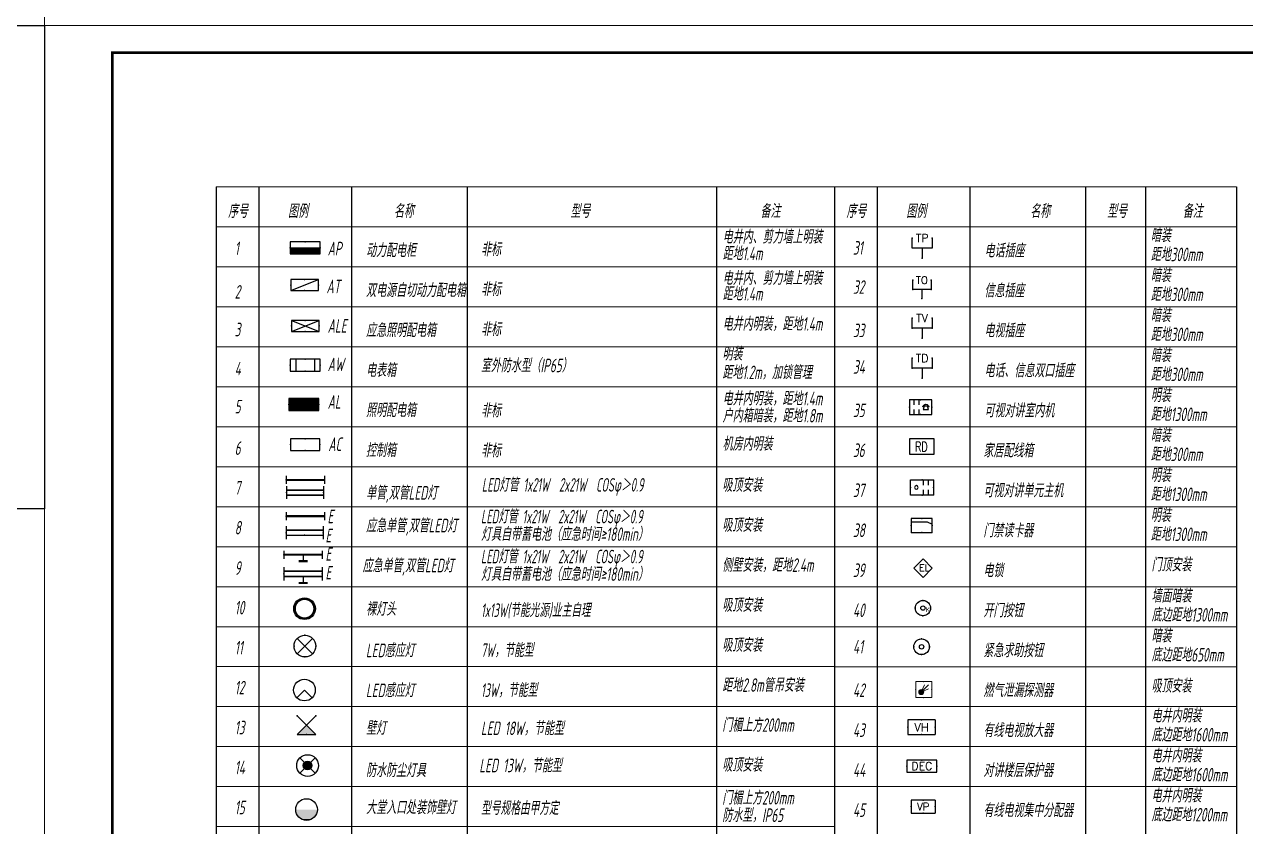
# Model space of a CAD drawing. Extents: x 2803505 to 5851001, y -1372902 to 24339.
# Drawn here: x 3241417 to 3286417, y -659364 to -629812 of the extents above; entities that cross this region are included whole.
import ezdxf
from ezdxf.enums import TextEntityAlignment as Align
from ezdxf.xclip import XClip

# ---------------------------------------------------------------- set-up
doc = ezdxf.new("R2010")
doc.units = 0
doc.header["$LTSCALE"] = 1000
doc.header["$MEASUREMENT"] = 0
doc.header["$XCLIPFRAME"] = 2
doc.linetypes.add('CONTINOUS', pattern=[0])
doc.linetypes.add('DOTE', pattern=[2.42, 2, -0.2, 0.02, -0.2])
doc.layers.get('0').update_dxf_attribs({"linetype": 'CONTINUOUS'})
for name, color, linetype in [('!!电气', 1, 'CONTINUOUS'), ('1-D2', 2, 'CONTINUOUS'), ('1-弱电', 3, 'CONTINUOUS'), ('1-弱电1', 3, 'CONTINUOUS'), ('EQUIP-安防', 3, 'CONTINUOUS'), ('EQUIP-照明', 3, 'CONTINUOUS'), ('EQUIP-电视', 3, 'CONTINUOUS'), ('EQUIP-箱柜', 3, 'CONTINUOUS'), ('EQUIP-通讯', 3, 'CONTINUOUS'), ('TEL_TEXT', 7, 'CONTINUOUS'), ('text', 7, 'CONTINUOUS'), ('TK', 252, 'CONTINUOUS'), ('电气', 6, 'CONTINUOUS')]:
    doc.layers.add(name, color=color, linetype=linetype)
for name, color, linetype, lineweight in [('DIM', 3, 'CONTINUOUS', 20), ('DOTE', 19, 'DOTE', 9), ('EQUIP-消防', 3, 'CONTINUOUS', 20), ('图框', 147, 'CONTINUOUS', 20)]:
    doc.layers.add(name, color=color, linetype=linetype, lineweight=lineweight)
doc.styles.add('1常用弱电', font='SIMPLEX.shx', dxfattribs={"width": 0.8, "height": 3.5, "bigfont": 'HZTXT.shx'})
doc.styles.add('_TCH_LABEL', font='COMPLEX', dxfattribs={"bigfont": 'GBCBIG'})
doc.styles.add('_TEL_DIM', font='SIMPLEX', dxfattribs={"width": 0.8, "height": 3.5, "bigfont": 'HZTXT'})
doc.styles.add('CM', font='complex', dxfattribs={"width": 0.75})
doc.styles.add('HZTXT', font='gbeitc.shx', dxfattribs={"width": 0.8, "height": 400, "bigfont": 'hztxt.shx'})
doc.styles.add('SM1', font='realsz.shx', dxfattribs={"width": 0.75, "bigfont": 'realhz.shx'})
doc.styles.get("Standard").update_dxf_attribs({"font": 'gbenor.shx', "bigfont": 'gbcbig.shx'})

# ---------------------------------------------------------------- blocks, each defined once
blk = doc.blocks.new('A$C74D73064')
at = {"layer": 'DOTE', "color": 252}
for p, q in [((-47045, 93137), (-47045, 8149)), ((-41595, 93137), (-41595, 8149)), ((-36145, 93137), (-36145, 8149)), ((-30695, 93137), (-30695, 8149)), ((-25245, 93137), (-25245, 8149))]:
    blk.add_line(p, q, dxfattribs=at)
blk = doc.blocks.new('A$C7F3A17C0')
ref = blk.add_blockref('A$C74D73064', (61886, 6791))
XClip(ref).set_block_clipping_path([(-52083.8042452353, 10173.6344749072), (1916.1826223061, 29673.6344737304)])
blk = doc.blocks.new('$equip$00001677')
for p, q in [((0.75, 0.6), (-0.75, 0.6)), ((-0.75, 0.6), (-0.75, 0)), ((-0.75, 0), (0.75, 0)), ((0.75, 0), (0.75, 0.6))]:
    blk.add_line(p, q)
for p in [(-0.75, 0.3), (0, 0.6), (0, 0), (0.75, 0.3)]:
    blk.add_point(p)
at = {"style": '_TCH_LABEL', "flags": 8}
blk.add_attdef('16', text='', height=0.4, dxfattribs=at).set_placement((0, 0.3), align=Align.MIDDLE_CENTER)
at = {"style": '_TCH_LABEL', "flags": 9}
blk.add_attdef('A', (0, 0), '', height=0.00002, dxfattribs=at)
blk = doc.blocks.new('$equip$00001674')
for p, q in [((-0.5, 0.499), (-0.5, 0.999)), ((0.5, 0.999), (0.5, 0.499)), ((0.5, 0.499), (-0.5, 0.499)), ((0, 0.5), (0, 0))]:
    blk.add_line(p, q)
for p in [(-0.5, 0.999), (0.5, 0.999), (-0.5, 0.499), (0, 0), (0.5, 0.499)]:
    blk.add_point(p)
at = {"style": '_TCH_LABEL', "flags": 8}
blk.add_attdef('$TEXT$', text='', height=0.4, dxfattribs=at).set_placement((0, 0.999), align=Align.MIDDLE_CENTER)
at = {"style": '_TCH_LABEL', "flags": 9}
blk.add_attdef('A', (0, 0), '', height=0.00002, dxfattribs=at)
blk = doc.blocks.new('$equip$00001382')
for p, q in [((-0.5, 0.499), (-0.5, 0.999)), ((0.5, 0.999), (0.5, 0.499)), ((0.5, 0.499), (-0.5, 0.499)), ((0, 0.5), (0, 0))]:
    blk.add_line(p, q)
for p in [(-0.5, 0.999), (0.5, 0.999), (0, 0.499), (0, 0)]:
    blk.add_point(p)
at = {"style": '_TCH_LABEL', "flags": 8}
blk.add_attdef('$TEXT$', text='', height=0.4, dxfattribs=at).set_placement((0, 0.999), align=Align.MIDDLE_CENTER)
at = {"style": '_TCH_LABEL', "flags": 9}
blk.add_attdef('A', (0, 0), '', height=0.00002, dxfattribs=at)
blk = doc.blocks.new('$equip$00001801')
for p, q in [((-0.65, 0.7), (-0.65, 0)), ((0.65, 0.7), (-0.65, 0.7)), ((0.65, 0.7), (0.65, 0)), ((-0.65, 0), (0.65, 0))]:
    blk.add_line(p, q)
for p in [(0, 0.7), (-0.65, 0.35), (0, 0), (0.65, 0.35)]:
    blk.add_point(p)
at = {"color": 7, "style": '_TEL_DIM'}
blk.add_attdef('$TEXT$', text='', height=0.4, dxfattribs=at).set_placement((0, 0.35), align=Align.MIDDLE_CENTER)
at = {"color": 7, "style": '_TEL_DIM', "flags": 1}
blk.add_attdef('A', text='', height=0.00002, dxfattribs=at).set_placement((0, 0), align=Align.MIDDLE_CENTER)
blk = doc.blocks.new('$equip$00001847')
for p, q in [((-0.5, 0.499), (-0.5, 0.999)), ((0.5, 0.999), (0.5, 0.499)), ((0.5, 0.499), (-0.5, 0.499)), ((0, 0.5), (0, 0))]:
    blk.add_line(p, q)
for p in [(-0.5, 0.999), (0.5, 0.999), (-0.5, 0.499), (0, 0), (0.5, 0.499)]:
    blk.add_point(p)
at = {"color": 7, "style": '_TEL_DIM'}
blk.add_attdef('$TEXT$', text='', height=0.4, dxfattribs=at).set_placement((0, 0.999), align=Align.MIDDLE_CENTER)
at = {"color": 7, "style": '_TEL_DIM', "flags": 1}
blk.add_attdef('A', text='', height=0.00002, dxfattribs=at).set_placement((0, 0), align=Align.MIDDLE_CENTER)
blk = doc.blocks.new('$equip$00001800')
for p, q in [((-0.65, 0.7), (-0.65, 0)), ((0.65, 0.7), (-0.65, 0.7)), ((0.65, 0.7), (0.65, 0)), ((-0.65, 0), (0.65, 0))]:
    blk.add_line(p, q)
for p in [(0, 0.7), (-0.65, 0.35), (0, 0), (0.65, 0.35)]:
    blk.add_point(p)
at = {"color": 7, "style": '_TEL_DIM'}
blk.add_attdef('$TEXT$', text='', height=0.4, dxfattribs=at).set_placement((0, 0.35), align=Align.MIDDLE_CENTER)
at = {"color": 7, "style": '_TEL_DIM', "flags": 1}
blk.add_attdef('A', text='', height=0.00002, dxfattribs=at).set_placement((0, 0), align=Align.MIDDLE_CENTER)
blk = doc.blocks.new('$equip$00002647')
at = {"linetype": 'Continuous'}
for p, q in [((-0.63, -0.415), (-0.63, 0.415)), ((-0.63, -0.415), (-0.63, 0.415)), ((-0.63, 0.415), (0.62, 0.415)), ((0.066, 0.129), (0.066, 0.415)), ((0.345, 0.129), (0.345, 0.415)), ((0.62, 0.415), (0.62, -0.415)), ((0.62, -0.415), (-0.63, -0.415)), ((0.066, -0.415), (0.066, -0.129)), ((0.345, -0.415), (0.345, -0.129))]:
    blk.add_line(p, q, dxfattribs=at)
at = {"const_width": 0.05}
blk.add_lwpolyline([(-0.63, 0.415), (0.62, 0.415), (0.62, -0.415), (-0.63, -0.415), (-0.63, 0.415), (0.62, 0.415)], dxfattribs=at)
at = {"linetype": 'Continuous'}
for start, end in [(0, 180), (180, 0)]:
    blk.add_arc((-0.32, 0), 0.1, start, end, dxfattribs=at)
at = {"color": 1}
for p in [(-0.63, 0), (-0.005, 0.415), (0.62, 0), (-0.005, -0.415)]:
    blk.add_point(p, dxfattribs=at)
at = {"color": 7, "style": '_TEL_DIM', "flags": 1}
blk.add_attdef('A', text='', height=0.000025, dxfattribs=at).set_placement((0, 0), align=Align.MIDDLE_CENTER)
blk = doc.blocks.new('A$C61097B59')
at = {"layer": '1-D2'}
for p, q in [((-88, 338), (-88, 0)), ((447, 338), (-88, 338)), ((447, 0), (447, 338)), ((-88, 0), (447, 0))]:
    blk.add_line(p, q, dxfattribs=at)
at = {"layer": '1-D2', "linetype": 'Continuous', "style": 'CM', "width": 0.75}
blk.add_text('RD', height=204, dxfattribs=at).set_placement((31, 63))
blk = doc.blocks.new('3电锁')
at = {"layer": '1-弱电1'}
for p, q in [((0, 743), (-372, 372)), ((372, 372), (0, 743)), ((-372, 372), (0, 0)), ((0, 0), (372, 372))]:
    blk.add_line(p, q, dxfattribs=at)
at = {"layer": '1-弱电1', "style": '1常用弱电'}
blk.add_text('EL', height=277.7, dxfattribs=at).set_placement((-160, 247))
blk = doc.blocks.new('$equip$00002479')
at = {"const_width": 0.04}
blk.add_lwpolyline([(-0.3, 0, 1), (0.3, 0, 1), (-0.3, 0, 0.942883)], format="xyb", dxfattribs=at)
for radius in [0.3, 0.0841]:
    blk.add_circle((0, 0), radius)
for p in [(-0.3, 0), (0, 0.3), (0.3, 0), (0, -0.3)]:
    blk.add_point(p)
at = {"color": 7, "style": '_TEL_DIM', "flags": 1}
blk.add_attdef('A', text='', height=0.00002, dxfattribs=at).set_placement((0, 0), align=Align.MIDDLE_CENTER)
blk = doc.blocks.new('$equip$00001600')
for p, q in [((0.5, 0), (-0.5, 0)), ((-0.5, 0), (-0.5, -1)), ((0.5, -1), (0.5, 0)), ((-0.15, -0.65), (0.3, -0.2)), ((-0.15, -0.65), (0.05, -0.2)), ((-0.15, -0.65), (0.3, -0.45)), ((-0.5, -1), (0.5, -1))]:
    blk.add_line(p, q)
blk.add_circle((-0.15, -0.65), 0.158)
for p in [(0, 0), (-0.5, -0.5), (0.5, -0.5), (0, -1)]:
    blk.add_point(p)
for points in [[(-0.287, -0.571), (-0.013, -0.571), (-0.308, -0.65), (0.008, -0.65)], [(-0.287, -0.729), (-0.013, -0.729), (-0.308, -0.65), (0.008, -0.65)], [(-0.229, -0.513), (-0.071, -0.513), (-0.287, -0.571), (-0.013, -0.571)], [(-0.229, -0.787), (-0.071, -0.787), (-0.287, -0.729), (-0.013, -0.729)], [(-0.15, -0.492), (-0.15, -0.492), (-0.229, -0.513), (-0.071, -0.513)], [(-0.15, -0.808), (-0.15, -0.808), (-0.229, -0.787), (-0.071, -0.787)]]:
    blk.add_solid(points)
at = {"flags": 9}
blk.add_attdef('A', (0, 0), '', height=0.00002, dxfattribs=at)
blk.add_attdef('B', text='', height=0.4, dxfattribs=at).set_placement((0.784, -0.7), align=Align.MIDDLE_CENTER)
blk = doc.blocks.new('$equip$00002628')
at = {"linetype": 'Continuous'}
for p, q in [((-0.625, 0.415), (0.625, 0.415)), ((-0.625, -0.415), (-0.625, 0.415)), ((-0.472, 0.01), (-0.409, 0.01)), ((-0.446, -0.138), (-0.395, 0.058)), ((-0.395, 0.058), (-0.395, 0.058)), ((-0.395, 0.058), (-0.206, 0.058)), ((-0.206, 0.058), (-0.155, -0.138)), ((-0.191, 0.01), (-0.129, 0.01)), ((0.071, 0.129), (0.071, 0.415)), ((0.35, 0.129), (0.35, 0.415)), ((0.625, 0.415), (0.625, -0.415)), ((0.625, -0.415), (-0.625, -0.415)), ((-0.155, -0.138), (-0.446, -0.138)), ((0.071, -0.415), (0.071, -0.129)), ((0.35, -0.415), (0.35, -0.129))]:
    blk.add_line(p, q, dxfattribs=at)
at = {"const_width": 0.04}
blk.add_lwpolyline([(-0.625, 0.415), (0.625, 0.415), (0.625, -0.415), (-0.625, -0.415), (-0.625, 0.415), (0.625, 0.415)], dxfattribs=at)
at = {"linetype": 'Continuous'}
blk.add_arc((-0.3, -0.011), 0.173, 6.98974, 173.01026, dxfattribs=at)
for p in [(-0.625, 0), (0, 0.415), (0, -0.415), (0.625, 0)]:
    blk.add_point(p)
at = {"color": 7, "style": '_TEL_DIM', "flags": 1}
blk.add_attdef('A', text='', height=0.000025, dxfattribs=at).set_placement((0, 0), align=Align.MIDDLE_CENTER)
blk = doc.blocks.new('$equip$00002617')
for p, q in [((0.625, 0.415), (-0.625, 0.415)), ((-0.625, 0.415), (-0.625, -0.415)), ((-0.625, 0.215), (0.325, 0.215)), ((0.325, 0.215), (0.625, 0.075)), ((0.625, -0.415), (0.625, 0.415)), ((-0.625, -0.415), (0.625, -0.415))]:
    blk.add_line(p, q)
at = {"linetype": 'Continuous', "const_width": 0.04}
blk.add_lwpolyline([(-0.625, 0.415), (0.625, 0.415), (0.625, -0.415), (-0.625, -0.415)], close=True, dxfattribs=at)
at = {"color": 1}
for p in [(-0.625, 0), (0, 0.415), (0.625, 0), (0.018, -0.415)]:
    blk.add_point(p, dxfattribs=at)
at = {"color": 7, "style": '_TEL_DIM', "flags": 1}
blk.add_attdef('A', text='', height=0.000025, dxfattribs=at).set_placement((0, 0), align=Align.MIDDLE_CENTER)
blk = doc.blocks.new('A$C18BE6784')
at = {"layer": 'EQUIP-安防', "linetype": 'ByBlock', "xscale": 400, "yscale": 400, "zscale": 400}
blk.add_blockref('$equip$00002479', (-47, 62), dxfattribs=at)
at = {"layer": 'EQUIP-安防', "color": 7, "linetype": 'ByBlock', "style": 'SM1', "width": 0.75}
blk.add_text('K', height=71.8, dxfattribs=at).set_placement((0, 0))
blk = doc.blocks.new('$equip$00001159')
for p, q in [((-1.2, 0.25), (-1.2, -0.25)), ((-1.2, 0), (1.2, 0)), ((1.2, 0.25), (1.2, -0.25))]:
    blk.add_line(p, q)
at = {"const_width": 0.14}
blk.add_lwpolyline([(-1.2, 0), (1.2, 0)], dxfattribs=at)
at = {"layer": 'EQUIP-照明'}
for p in [(-1.2, 0), (0, 0), (1.2, 0)]:
    blk.add_point(p, dxfattribs=at)
at = {"layer": 'EQUIP-照明', "flags": 9}
blk.add_attdef('A', (0, 0), '', height=0.00002, dxfattribs=at)
blk = doc.blocks.new('$equip$00001160')
for p, q in [((-1.2, 0.417), (-1.2, -0.417)), ((-1.2, 0.167), (1.2, 0.167)), ((1.2, 0.417), (1.2, -0.417)), ((-1.2, -0.167), (1.2, -0.167))]:
    blk.add_line(p, q)
at = {"const_width": 0.1}
for points in [[(-1.2, 0.167), (1.2, 0.167)], [(-1.2, -0.167), (1.2, -0.167)]]:
    blk.add_lwpolyline(points, dxfattribs=at)
at = {"layer": 'EQUIP-照明'}
for p in [(-1.2, 0), (0, 0.167), (1.2, 0), (0, -0.167)]:
    blk.add_point(p, dxfattribs=at)
at = {"layer": 'EQUIP-照明', "flags": 9}
blk.add_attdef('A', (0, 0), '', height=0.00002, dxfattribs=at)
blk = doc.blocks.new('$equip$00002539')
for p, q in [((-0.354, 0.354), (0.354, -0.354)), ((0.354, 0.354), (-0.354, -0.354))]:
    blk.add_line(p, q)
at = {"const_width": 0.032}
blk.add_lwpolyline([(-0.5, 0, 1), (0.5, 0, 1), (-0.5, 0, 0.911406)], format="xyb", dxfattribs=at)
blk.add_circle((0, 0), 0.5)
for p in [(-0.5, 0), (0, 0.5), (0.5, 0), (0, -0.5)]:
    blk.add_point(p)
at = {"color": 7, "style": '_TEL_DIM', "flags": 1}
blk.add_attdef('A', text='', height=0.00002, dxfattribs=at).set_placement((0, 0), align=Align.MIDDLE_CENTER)
blk = doc.blocks.new('$equip$00001149')
for p, q in [((-0.354, 0.354), (0.354, -0.354)), ((0.354, 0.354), (-0.354, -0.354))]:
    blk.add_line(p, q)
for radius in [0.5, 0.2]:
    blk.add_circle((0, 0), radius)
for points in [[(-0.173, 0.1), (0.173, 0.1), (-0.2, 0), (0.2, 0)], [(-0.173, -0.1), (0.173, -0.1), (-0.2, 0), (0.2, 0)], [(-0.1, 0.173), (0.1, 0.173), (-0.173, 0.1), (0.173, 0.1)], [(0, 0.2), (0, 0.2), (-0.1, 0.173), (0.1, 0.173)], [(-0.1, -0.173), (0.1, -0.173), (-0.173, -0.1), (0.173, -0.1)], [(0, -0.2), (0, -0.2), (-0.1, -0.173), (0.1, -0.173)]]:
    blk.add_solid(points)
at = {"flags": 9}
blk.add_attdef('A', (0, 0), '', height=0.00002, dxfattribs=at)
blk = doc.blocks.new('$equip$00001154')
for p, q in [((0, 0.283), (0, -0.283)), ((0, 0.283), (0.566, -0.283)), ((0.566, 0.283), (0, -0.283))]:
    blk.add_line(p, q)
for p in [(0, 0.004), (0.283, 0), (0.566, 0.283), (0.566, -0.283)]:
    blk.add_point(p)
blk.add_solid([(0, -0.283), (0.283, 0), (0, 0.283)])
at = {"layer": 'TEL_TEXT', "style": '_TEL_DIM', "flags": 1}
blk.add_attdef('A', text='', height=0.00002, dxfattribs=at).set_placement((0, 0), align=Align.MIDDLE_CENTER)
blk = doc.blocks.new('$equip$00001165')
for p, q in [((-1.2, 0.995), (-1.2, 0.162)), ((1.2, 0.995), (1.2, 0.162)), ((-1.2, 0.745), (1.2, 0.745)), ((-1.2, 0.412), (1.2, 0.412)), ((0, 0.412), (0, 0))]:
    blk.add_line(p, q)
for points, const_width in [([(-1.2, 0.745), (1.2, 0.745)], 0.1), ([(-1.2, 0.412), (1.2, 0.412)], 0.1), ([(-0.282, 0), (0.282, 0)], 0.14)]:
    blk.add_lwpolyline(points, dxfattribs=dict(const_width=const_width))
for p in [(-1.2, 0.579), (0, 0.745), (0, 0), (1.2, 0.579)]:
    blk.add_point(p)
at = {"flags": 9}
blk.add_attdef('A', (0, 0), '', height=0.00002, dxfattribs=at)
blk = doc.blocks.new('$equip$00001164')
for p, q in [((-1.2, 0.662), (-1.2, 0.162)), ((-1.2, 0.412), (1.2, 0.412)), ((0, 0.412), (0, 0)), ((0, 0), (0, 0)), ((1.2, 0.662), (1.2, 0.162))]:
    blk.add_line(p, q)
at = {"const_width": 0.14}
for points in [[(-1.2, 0.412), (1.2, 0.412)], [(-0.282, 0), (0.282, 0)]]:
    blk.add_lwpolyline(points, dxfattribs=at)
for p in [(-1.2, 0.412), (0, 0.412), (0, 0), (1.2, 0.412)]:
    blk.add_point(p)
at = {"flags": 9}
blk.add_attdef('A', (0, 0), '', height=0.00002, dxfattribs=at)
blk = doc.blocks.new('$equip$00001428')
for p, q in [((0.75, 0.6), (-0.75, 0.6)), ((-0.75, 0.6), (-0.75, 0)), ((-0.75, 0), (0.75, 0)), ((-0.469, 0.6), (-0.469, 0)), ((0.469, 0.6), (0.469, 0)), ((0.75, 0), (0.75, 0.6))]:
    blk.add_line(p, q)
for p in [(-0.75, 0.3), (0, 0.6), (0, 0), (0.75, 0.3)]:
    blk.add_point(p)
at = {"style": '_TCH_LABEL', "flags": 9}
blk.add_attdef('A', (0, 0), '', height=0.00002, dxfattribs=at)
blk = doc.blocks.new('*X10')
at = {"color": 0}
for p, q in [((-250, 33), (-183, 100)), ((-250, 68), (-218, 100)), ((-247, 0), (-147, 100)), ((-212, 0), (-112, 100)), ((-177, 0), (-77, 100)), ((-141, 0), (-41, 100)), ((-106, 0), (-6, 100)), ((-71, 0), (29, 100)), ((-35, 0), (65, 100)), ((0, 0), (100, 100)), ((35, 0), (135, 100)), ((71, 0), (171, 100)), ((106, 0), (206, 100)), ((141, 0), (241, 100)), ((177, 0), (250, 73)), ((212, 0), (250, 38)), ((247, 0), (250, 3))]:
    blk.add_line(p, q, dxfattribs=at)
blk = doc.blocks.new('$equip$00001414')
for p, q in [((0.75, 0.6), (-0.75, 0.6)), ((-0.75, 0.6), (-0.75, 0)), ((-0.75, 0.3), (0.75, 0.3)), ((-0.75, 0), (0.75, 0)), ((0.75, 0), (0.75, 0.6))]:
    blk.add_line(p, q)
at = {"const_width": 0.3}
blk.add_lwpolyline([(-0.75, 0.15), (0.75, 0.15)], dxfattribs=at)
for p in [(-0.75, 0.3), (0, 0.6), (0, 0), (0.75, 0.3)]:
    blk.add_point(p)
at = {"xscale": 0.00300000000061118, "yscale": 0.00300000000061118, "zscale": 0.00300000000061118}
blk.add_blockref('*X10', (0, 0), dxfattribs=at)
at = {"style": '_TCH_LABEL', "flags": 9}
blk.add_attdef('A', (0, 0), '', height=0.00002, dxfattribs=at)
blk = doc.blocks.new('*X8')
at = {"color": 0}
for p, q in [((-250, 33), (-83, 200)), ((-250, 68), (-118, 200)), ((-250, 104), (-154, 200)), ((-250, 139), (-189, 200)), ((-250, 174), (-224, 200)), ((-247, 0), (-47, 200)), ((-212, 0), (-12, 200)), ((-177, 0), (23, 200)), ((-141, 0), (59, 200)), ((-106, 0), (94, 200)), ((-71, 0), (129, 200)), ((-35, 0), (165, 200)), ((0, 0), (200, 200)), ((35, 0), (235, 200)), ((71, 0), (250, 179)), ((106, 0), (250, 144)), ((141, 0), (250, 109)), ((177, 0), (250, 73)), ((212, 0), (250, 38)), ((247, 0), (250, 3))]:
    blk.add_line(p, q, dxfattribs=at)
blk = doc.blocks.new('$equip$00001421')
for p, q in [((0.75, 0.6), (-0.75, 0.6)), ((-0.75, 0.6), (-0.75, 0)), ((-0.75, 0), (0.75, 0)), ((0.75, 0), (0.75, 0.6))]:
    blk.add_line(p, q)
at = {"const_width": 0.6}
blk.add_lwpolyline([(-0.75, 0.3), (0.75, 0.3)], dxfattribs=at)
for p in [(-0.75, 0.3), (0, 0.6), (0, 0), (0.75, 0.3)]:
    blk.add_point(p)
at = {"xscale": 0.00300000000061118, "yscale": 0.00300000000061118, "zscale": 0.00300000000061118}
blk.add_blockref('*X8', (0, 0), dxfattribs=at)
at = {"style": '_TCH_LABEL', "flags": 9}
blk.add_attdef('A', (0, 0), '', height=0.00002, dxfattribs=at)
blk = doc.blocks.new('$equip$00001416')
for p, q in [((0.75, 0.6), (-0.75, 0.6)), ((-0.75, 0), (0.75, 0.6)), ((-0.75, 0.6), (-0.75, 0)), ((-0.75, 0), (0.75, 0)), ((0.75, 0), (0.75, 0.6))]:
    blk.add_line(p, q)
for p in [(-0.75, 0.3), (0, 0.6), (0, 0), (0.75, 0.3)]:
    blk.add_point(p)
at = {"style": '_TCH_LABEL', "flags": 9}
blk.add_attdef('A', (0, 0), '', height=0.00002, dxfattribs=at)
blk = doc.blocks.new('$equip$00001424')
for p, q in [((-0.75, 0), (0.75, 0.6)), ((-0.75, 0.6), (0.75, 0)), ((0.75, 0.6), (-0.75, 0.6)), ((-0.75, 0.6), (-0.75, 0)), ((-0.75, 0), (0.75, 0)), ((0.75, 0), (0.75, 0.6))]:
    blk.add_line(p, q)
for p in [(-0.75, 0.3), (0, 0.6), (0, 0), (0.75, 0.3)]:
    blk.add_point(p)
at = {"style": '_TCH_LABEL', "flags": 9}
blk.add_attdef('A', (0, 0), '', height=0.00002, dxfattribs=at)
blk = doc.blocks.new('$equip$00001413')
for p, q in [((0.75, 0.6), (-0.75, 0.6)), ((-0.75, 0.6), (-0.75, 0)), ((-0.75, 0), (0.75, 0)), ((0.75, 0), (0.75, 0.6))]:
    blk.add_line(p, q)
for p in [(-0.75, 0.3), (0, 0.6), (0, 0), (0.75, 0.3)]:
    blk.add_point(p)
at = {"style": '_TCH_LABEL', "flags": 9}
blk.add_attdef('A', (0, 0), '', height=0.00002, dxfattribs=at)
blk = doc.blocks.new('$equip$00001151')
blk.add_circle((0, 0.5), 0.5)
for points in [[(0.433, 0.25), (-0.433, 0.25), (0.5, 0.5), (-0.5, 0.5)], [(0.25, 0.067), (-0.25, 0.067), (0.433, 0.25), (-0.433, 0.25)], [(0, 0), (0, 0), (0.25, 0.067), (-0.25, 0.067)]]:
    blk.add_solid(points)
at = {"flags": 9}
blk.add_attdef('A', (0, 0), '', height=0.00002, dxfattribs=at)
blk = doc.blocks.new('$equip$00001176')
for q in [(-0.354, -0.354), (0.354, -0.354)]:
    blk.add_line((0, 0), q)
blk.add_circle((0, 0), 0.5)
at = {"style": '_TCH_LABEL', "flags": 9}
blk.add_attdef('A', (0, 0), '', height=0.00002, dxfattribs=at)
blk = doc.blocks.new('$equip$00001150')
at = {"const_width": 0.1}
blk.add_lwpolyline([(-0.45, 0, 1), (0.45, 0, 1)], format="xyb", close=True, dxfattribs=at)
blk.add_circle((0, 0), 0.5)
at = {"flags": 9}
blk.add_attdef('A', (0, 0), '', height=0.00002, dxfattribs=at)

msp = doc.modelspace()

# ---------------------------------------------------------------- linework, layer by layer
at = {"layer": 'DIM', "color": 2, "linetype": 'Continuous'}
for p, q in [((3248485.7, -635800.4), (3271269.8, -635800.4)), ((3271269.8, -635800.9), (3286082.3, -635800.9)), ((3248485.7, -637273.1), (3271269.8, -637273.1)), ((3271269.8, -637273.6), (3286082.3, -637273.6)), ((3248485.7, -638745.8), (3271269.8, -638745.8)), ((3271269.8, -638746.3), (3286082.3, -638746.3)), ((3248485.7, -640218.5), (3271269.8, -640218.5)), ((3271269.8, -640219), (3286082.3, -640219)), ((3248485.7, -641691.2), (3271269.8, -641691.2)), ((3271269.8, -641691.7), (3286082.3, -641691.7)), ((3248485.7, -643163.9), (3271269.8, -643163.9)), ((3271269.8, -643164.4), (3286082.3, -643164.4)), ((3248485.7, -644636.6), (3271269.8, -644636.6)), ((3271269.8, -644637.1), (3286082.3, -644637.1)), ((3248485.7, -646109.3), (3271269.8, -646109.3)), ((3271269.8, -646109.8), (3286082.3, -646109.8)), ((3248485.7, -647582), (3271269.8, -647582)), ((3271269.8, -647582.5), (3286082.3, -647582.5)), ((3248485.7, -649054.7), (3271269.8, -649054.7)), ((3271269.8, -649055.2), (3286082.3, -649055.2)), ((3248485.7, -650527.4), (3271269.8, -650527.4)), ((3271269.8, -650527.9), (3286082.3, -650527.9)), ((3248485.7, -652000.1), (3271269.8, -652000.1)), ((3271269.8, -652000.6), (3286082.3, -652000.6)), ((3248485.7, -653472.7), (3271269.8, -653472.7)), ((3271269.8, -653473.3), (3286082.3, -653473.3)), ((3248485.7, -654945.4), (3271269.8, -654945.4)), ((3271269.8, -654946), (3286082.3, -654946)), ((3248485.7, -656418.1), (3271269.8, -656418.1)), ((3248485.7, -656418.1), (3271269.8, -656418.1)), ((3271269.8, -656418.7), (3286082.3, -656418.7)), ((3248485.7, -657890.8), (3271269.8, -657890.8)), ((3271269.8, -657891.3), (3286082.3, -657891.3)), ((3248485.7, -659363.5), (3271269.8, -659363.5)), ((3248485.7, -659363.5), (3271269.8, -659363.5)), ((3248485.7, -659363.5), (3271269.8, -659363.5)), ((3248485.7, -659363.5), (3271269.8, -659363.5))]:
    msp.add_line(p, q, dxfattribs=at)
at = {"layer": 'text', "color": 2}
msp.add_lwpolyline([(3242159.7, -647661.9), (3212161.5, -647661.9), (3212161.5, -629853.6), (3242159.7, -629853.6)], close=True, dxfattribs=at)
at = {"layer": 'TK', "color": 2}
for p, q in [((3248485.7, -635800.4), (3248485.7, -684399.3)), ((3250056.1, -635800.4), (3250056.1, -684399.3)), ((3253474.5, -635800.4), (3253474.5, -684399.3)), ((3257727.7, -635800.4), (3257727.7, -684399.3)), ((3266925.9, -635800.4), (3266925.9, -684399.3)), ((3271269.8, -635800.4), (3271269.8, -659363.5)), ((3271269.8, -635800.9), (3271269.8, -684399.3)), ((3272840.2, -635800.9), (3272840.2, -681454.4)), ((3276258.6, -635800.9), (3276258.6, -669672.9)), ((3280511.8, -635800.9), (3280511.8, -669672.9)), ((3282729.6, -635800.9), (3282729.6, -669672.9)), ((3286082.3, -635800.9), (3286082.3, -669672.9)), ((3286082.3, -635800.9), (3286082.3, -669672.9)), ((3271269.8, -637273.1), (3271269.8, -684399.3))]:
    msp.add_line(p, q, dxfattribs=at)
at = {"layer": '图框'}
for points in [[(3242159.7, -587899.4), (3301559.5, -587899.4), (3301559.5, -629853.6), (3242159.7, -629853.6)], [(3242159.7, -629853.6), (3326259.7, -629853.6), (3326259.7, -689253.6), (3242159.7, -689253.6)]]:
    msp.add_lwpolyline(points, close=True, dxfattribs=at)
at = {"layer": '图框', "const_width": 100}
msp.add_lwpolyline([(3325259.7, -688253.6), (3325259.7, -630853.6), (3244659.7, -630853.6), (3244659.7, -688253.6)], close=True, dxfattribs=at)

# ---------------------------------------------------------------- block references
at = {"layer": '!!电气'}
msp.add_blockref('A$C7F3A17C0', (3244659.7, -747653.6), dxfattribs=at)
at = {"layer": '1-弱电', "xscale": 0.9149383902549744, "yscale": 0.9149383902549744, "zscale": 0.9149383902549744}
msp.add_blockref('3电锁', (3274533, -650183.6), dxfattribs=at)
at = {"layer": 'EQUIP-安防'}
for name, p, xscale, yscale, zscale in [('$equip$00002628', (3274439.6, -643911.2), -659.2771084336564, 659.2771084336564, 659.277108433735), ('A$C61097B59', (3274185.3, -645648.2), 1.697142899036407, 1.697142899036407, 1.697142899036407), ('$equip$00002647', (3274501.8, -646869.4), 678.8571428656578, 678.8571428656578, 678.8571428656578), ('$equip$00002617', (3274481.3, -648275.2), 624, 624, 624), ('$equip$00002479', (3274475.7, -652741.2), 960, 960, 960)]:
    msp.add_blockref(name, p, dxfattribs=dict(at, xscale=xscale, yscale=yscale, zscale=zscale))
at = {"layer": 'EQUIP-消防', "ltscale": 5, "xscale": 589.6135482788086, "yscale": 589.6135482788086, "zscale": 589.6135482788086}
msp.add_blockref('$equip$00001600', (3274554.4, -654023.2), dxfattribs=at)
at = {"layer": 'EQUIP-照明'}
for name, p, xscale, yscale, zscale in [('$equip$00001159', (3251765.3, -646594.4), 589.285714328289, 589.285714328289, 589.285714328289), ('$equip$00001160', (3251757.6, -647058.7), 565.714285671711, 565.714285671711, 565.714285671711), ('$equip$00001159', (3251765.3, -647924.4), 589.285714328289, 589.285714328289, 589.285714328289), ('$equip$00001160', (3251741.2, -648538), 565.714285671711, 565.714285671711, 565.714285671711), ('$equip$00001164', (3251684, -649590.2), 589, 589, 589), ('$equip$00001165', (3251684, -650390.4), 589, 589, 589), ('$equip$00001150', (3251739.9, -651336.1), 800, 800, 800), ('$equip$00002539', (3251753.9, -652713.3), 800, 800, 800), ('$equip$00001176', (3251735.9, -654332.6), 800, 800, 800), ('$equip$00001149', (3251853.2, -657115.8), 800, 800, 800), ('$equip$00001151', (3251812.9, -659137.5), 800, 800, 800)]:
    msp.add_blockref(name, p, dxfattribs=dict(at, xscale=xscale, yscale=yscale, zscale=zscale))
at = {"layer": 'EQUIP-照明', "xscale": 1200, "yscale": 1200, "zscale": 1200, "rotation": 90}
msp.add_blockref('$equip$00001154', (3251812.7, -655967.4), dxfattribs=at)
at = {"layer": 'EQUIP-电视', "xscale": 678.8571428656578, "yscale": 678.8571428656578, "zscale": 678.8571428656578}
msp.add_blockref('$equip$00001800', (3274537.2, -658867.9), dxfattribs=at).add_auto_attribs({'$TEXT$': 'VP'})
at = {"layer": 'EQUIP-箱柜', "linetype": 'CONTINOUS', "xscale": 736.6071428656578, "yscale": 736.6071428656578, "zscale": 736.6071428656578}
msp.add_blockref('$equip$00001414', (3251765.3, -638264), dxfattribs=at)
at = {"layer": 'EQUIP-箱柜'}
for name, p, xscale, yscale, zscale in [('$equip$00001416', (3251738.8, -639619.7), 678.8571428656578, 678.8571428656578, 678.8571428656578), ('$equip$00001424', (3251765.3, -641125), 678.8571428656578, 678.8571428656578, 678.8571428656578), ('$equip$00001421', (3251714, -644033.2), 736.6071428656578, 736.6071428656578, 736.6071428656578), ('$equip$00001413', (3251765.3, -645506.5), 720, 720, 720)]:
    msp.add_blockref(name, p, dxfattribs=dict(at, xscale=xscale, yscale=yscale, zscale=zscale))
at = {"layer": 'EQUIP-箱柜', "ltscale": 5, "xscale": 736.6071428656578, "yscale": 736.6071428656578, "zscale": 736.6071428656578}
msp.add_blockref('$equip$00001428', (3251765.3, -642584.6), dxfattribs=at)
at = {"layer": 'EQUIP-通讯'}
for name, p, xscale, yscale, zscale, values in [('$equip$00001382', (3274500.9, -638417.2), 736.6071428656578, 736.6071428656578, 736.6071428656578, {'$TEXT$': 'TP'}), ('$equip$00001847', (3274489.6, -639912), 678.8571428656578, 678.8571428656578, 678.8571428656578, {'$TEXT$': 'TO'}), ('$equip$00001674', (3274495.6, -641373.3), 736.6071428656578, 736.6071428656578, 736.6071428656578, {'$TEXT$': 'TV'}), ('$equip$00001674', (3274495.6, -642846), 736.6071428656578, 736.6071428656578, 736.6071428656578, {'$TEXT$': 'TD'}), ('$equip$00001801', (3274476.2, -655976), 777.8571428656578, 777.8571428656578, 777.8571428656578, {'$TEXT$': 'VH'})]:
    msp.add_blockref(name, p, dxfattribs=dict(at, xscale=xscale, yscale=yscale, zscale=zscale)).add_auto_attribs(values)
at = {"layer": 'EQUIP-通讯', "ltscale": 5}
ref = msp.add_blockref('$equip$00001677', (3274489.6, -657356.3), dxfattribs=dict(at, xscale=736.6071428656578, yscale=736.6071428656578, zscale=736.6071428656578))
ref.add_attrib('$TEXT$', 'DEC', dxfattribs={"layer": '0', "height": 294.64, "style": '_TCH_LABEL', "flags": 8}).set_placement((3274489.6, -657135.3), align=Align.MIDDLE_CENTER)
at = {"layer": '电气', "linetype": 'ByBlock', "xscale": 2.339999999850988, "yscale": 2.339999999850988, "zscale": 2.339999999850988}
msp.add_blockref('A$C18BE6784', (3274637.9, -651459.3), dxfattribs=at)

# ---------------------------------------------------------------- texts
at = {"color": 0, "style": 'HZTXT'}
for s, width, p in [('序号', 0.7, (3248919.4, -636940.1)), ('图例', 0.7, (3251129.3, -636940.1)), ('名称', 0.7, (3255031.4, -636940.1)), ('型号', 0.7, (3261532, -636940.1)), ('备注', 0.7, (3268538.4, -636940.1)), ('序号', 0.7, (3271703.5, -636940.6)), ('图例', 0.7, (3273913.4, -636940.6)), ('名称', 0.7, (3278478.5, -636940.6)), ('型号', 0.7, (3281313.8, -636940.6)), ('备注', 0.7, (3284100.1, -636940.6)), ('电井内、剪力墙上明装', 0.7, (3267142.3, -637885.2)), ('暗装', 0.7, (3282921.7, -637833.8)), ('1', 0.7, (3249167.1, -638315.5)), ('AP', 0.7, (3252591.4, -638320.6)), ('动力配电柜', 0.7, (3254004.1, -638384.8)), ('非标', 0.7, (3258240.5, -638349.6)), ('距地1.4m', 0.7, (3267142.3, -638500.3)), ('31', 0.7, (3271951.1, -638294.8)), ('电话插座', 0.7, (3276793.4, -638397)), ('距地300mm', 0.7, (3282921.7, -638535.4)), ('电井内、剪力墙上明装', 0.7, (3267142.3, -639405.9)), ('暗装', 0.7, (3282921.7, -639306.5)), ('2', 0.7, (3249167.1, -639913.6)), ('AT', 0.7, (3252547.2, -639715.3)), ('双电源自切动力配电箱', 0.7, (3254004.1, -639857.5)), ('非标', 0.7, (3258241.5, -639822.3)), ('距地1.4m', 0.7, (3267142.3, -639986)), ('32', 0.7, (3271951.1, -639736.4)), ('信息插座', 0.7, (3276788.2, -639869.7)), ('距地300mm', 0.7, (3282921.7, -640008.1)), ('暗装', 0.7, (3282921.7, -640779.1)), ('ALE', 0.7, (3252591.4, -641168.3)), ('ALE', 0.7, (3252591.4, -641168.3)), ('应急照明配电箱', 0.7, (3254004.1, -641330.2)), ('非标', 0.7, (3258241.5, -641295)), ('电井内明装，距地1.4m', 0.7, (3267142.3, -641096)), ('电视插座', 0.7, (3276788.2, -641342.4)), ('3', 0.7, (3249167.1, -641301.7)), ('33', 0.7, (3271951.1, -641334.5)), ('距地300mm', 0.7, (3282921.7, -641480.8)), ('明装', 0.7, (3267135, -642193.3)), ('AW', 0.7, (3252591.4, -642585.1)), ('室外防水型（IP65）', 0.7, (3258234.2, -642626.9)), ('暗装', 0.7, (3282921.7, -642251.8)), ('4', 0.7, (3249167.1, -642741.9)), ('电表箱', 0.7, (3254004.1, -642802.8)), ('距地1.2m，加锁管理', 0.7, (3267135, -642879.8)), ('34', 0.7, (3271951.1, -642681.8)), ('电话、信息双口插座', 0.7, (3276788.2, -642815.1)), ('距地300mm', 0.7, (3282921.7, -642953.5)), ('AL', 0.7, (3252591.4, -643968.5)), ('电井内明装，距地1.4m', 0.7, (3267142.3, -643845.1)), ('明装', 0.7, (3282921.7, -643724.5)), ('5', 0.7, (3249167.1, -644142.9)), ('照明配电箱', 0.7, (3254004.1, -644275.5)), ('非标', 0.7, (3258240.5, -644287.4)), ('户内箱暗装，距地1.8m', 0.7, (3267142.3, -644475.6)), ('35', 0.7, (3271951.1, -644279.9)), ('可视对讲室内机', 0.7, (3276788.2, -644287.8)), ('距地1300mm', 0.7, (3282921.7, -644426.2)), ('暗装', 0.7, (3282921.7, -645197.2)), ('6', 0.7, (3249167.1, -645671.2)), ('AC', 0.7, (3252616.7, -645528.4)), ('控制箱', 0.7, (3254004.1, -645748.2)), ('非标', 0.7, (3258240.5, -645760)), ('机房内明装', 0.7, (3267142.3, -645514.1)), ('36', 0.7, (3271951.1, -645752.6)), ('家居配线箱', 0.7, (3276750.9, -645760.5)), ('距地300mm', 0.7, (3282921.7, -645898.9)), ('明装', 0.7, (3282921.7, -646669.9)), ('7', 0.7, (3249167.1, -647130.5)), ('LED灯管 1x21W  2x21W  COSφ＞0.9', 0.65, (3258273.7, -647025)), ('吸顶安装', 0.7, (3267129.5, -647034.5)), ('单管,双管LED灯', 0.7, (3254004.1, -647320.5)), ('37', 0.7, (3271951.1, -647225.3)), ('可视对讲单元主机', 0.7, (3276750.9, -647233.2)), ('距地1300mm', 0.7, (3282921.7, -647371.6)), ('E', 0.7, (3252587, -648188)), ('应急单管,双管LED灯', 0.7, (3254004.1, -648526.2)), ('LED灯管 1x21W  2x21W  COSφ＞0.9', 0.65, (3258240.5, -648193.1)), ('吸顶安装', 0.7, (3267129.5, -648507.2)), ('明装', 0.7, (3282921.7, -648142.6)), ('8', 0.7, (3249167.1, -648603.2)), ('E', 0.7, (3252511.3, -648894.8)), ('灯具自带蓄电池（应急时间≥180min）', 0.7, (3258240.5, -648840.4)), ('38', 0.7, (3271951.1, -648698)), ('门禁读卡器', 0.7, (3276750.9, -648705.9)), ('距地1300mm', 0.7, (3282921.7, -648844.2)), ('E', 0.7, (3252511.3, -649573.6)), ('LED灯管 1x21W  2x21W  COSφ＞0.9', 0.65, (3258240.5, -649665.8)), ('9', 0.7, (3249167.1, -650089.2)), ('E', 0.7, (3252511.3, -650261.1)), ('应急单管,双管LED灯', 0.7, (3253871.6, -649998.9)), ('灯具自带蓄电池（应急时间≥180min）', 0.7, (3258240.5, -650313.1)), ('侧壁安装，距地2.4m', 0.7, (3267129.5, -649979.9)), ('39', 0.7, (3271951.1, -650170.7)), ('电锁', 0.7, (3276750.9, -650178.5)), ('门顶安装', 0.7, (3282946, -649965.5)), ('墙面暗装', 0.7, (3282946, -651110.8)), ('10', 0.7, (3249167.1, -651548.5)), ('裸灯头', 0.7, (3254004.1, -651599.2)), ('1x13W(节能光源)业主自理', 0.65, (3258240.5, -651644.5)), ('吸顶安装', 0.7, (3267129.5, -651455.1)), ('40', 0.7, (3271951.1, -651643.4)), ('开门按钮', 0.7, (3276750.9, -651651.2)), ('底边距地1300mm', 0.7, (3282946, -651812.5)), ('暗装', 0.7, (3282946, -652583.5)), ('吸顶安装', 0.7, (3267129.5, -652927.8)), ('41', 0.7, (3271951.1, -652990.7)), ('11', 0.7, (3249167.1, -653021.2)), ('LED感应灯', 0.7, (3254004.1, -653123.4)), ('7W，节能型 ', 0.65, (3258240.5, -653117.2)), ('紧急求助按钮', 0.7, (3276750.9, -653123.9)), ('底边距地650mm', 0.7, (3282946, -653285.2)), ('12', 0.7, (3249167.1, -654493.9)), ('LED感应灯', 0.7, (3254004.1, -654596.1)), ('13W，节能型 ', 0.65, (3258240.5, -654589.9)), ('距地2.8m管吊安装', 0.7, (3267129.5, -654400.5)), ('42', 0.7, (3271951.1, -654588.7)), ('燃气泄漏探测器', 0.7, (3276750.9, -654596.6)), ('吸顶安装', 0.7, (3282946, -654429.9)), ('电井内明装', 0.7, (3282946, -655528.9)), ('13', 0.7, (3249167.1, -655966.6)), ('壁灯', 0.7, (3254004.1, -655984.9)), ('LED 18W，节能型', 0.7, (3258240.5, -655993.4)), ('门楣上方200mm', 0.7, (3267129.5, -655873.2)), ('43', 0.7, (3271951.1, -656061.4)), ('有线电视放大器', 0.7, (3276750.9, -656069.3)), ('底边距地1600mm', 0.7, (3282946, -656230.6)), ('电井内明装', 0.7, (3282946, -657001.6)), ('14', 0.7, (3249167.1, -657439.3)), ('防水防尘灯具', 0.7, (3254004.1, -657541.5)), ('吸顶安装', 0.7, (3267129.5, -657343.4)), ('对讲楼层保护器', 0.7, (3276750.9, -657542)), ('44', 0.7, (3271951.1, -657534.1)), ('底边距地1600mm', 0.7, (3282946, -657703.2)), ('门楣上方200mm', 0.7, (3267129.5, -658552.1)), ('电井内明装', 0.7, (3282946, -658474.3)), ('15', 0.7, (3249167.1, -658912)), ('大堂入口处装饰壁灯', 0.7, (3254004.1, -658909.2)), ('型号规格由甲方定', 0.65, (3258240.5, -658934)), ('防水型，IP65', 0.7, (3267129.5, -659195.6)), ('45', 0.7, (3271951.1, -659006.8)), ('有线电视集中分配器', 0.7, (3276750.9, -659014.7)), ('底边距地1200mm', 0.7, (3282946, -659175.9))]:
    msp.add_text(s, height=500, dxfattribs=dict(at, width=width)).set_placement(p)
at = {"color": 0, "style": 'HZTXT', "width": 0.7}
msp.add_text('LED 13W，节能型', height=500, dxfattribs=at).set_placement((3258180.2, -657112.7), align=Align.MIDDLE_LEFT)

doc.saveas('drawing.dxf')
